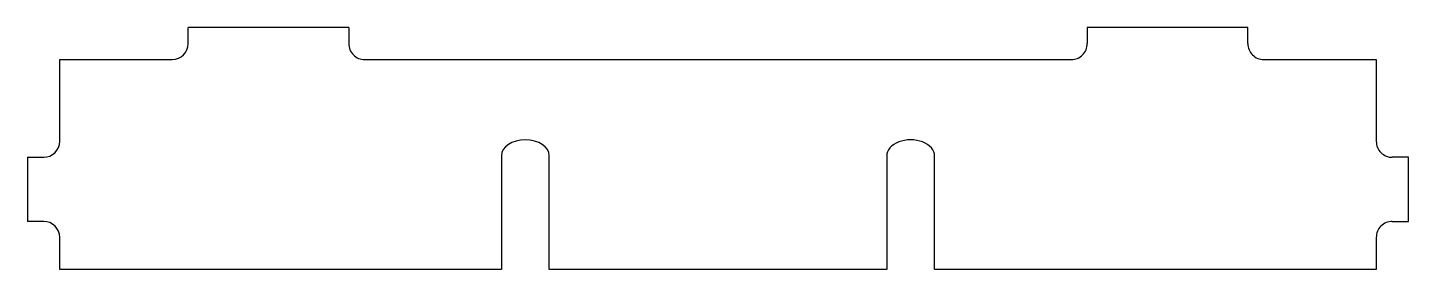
# Model space of a CAD drawing. Header units: millimetres. Extents: x 38 to 124, y 202.4 to 217.5.
import ezdxf

# ---------------------------------------------------------------- set-up
doc = ezdxf.new("R2010")
doc.units = ezdxf.units.MM
doc.layers.add('Calque_1', color=7, linetype='CONTINUOUS')

msp = doc.modelspace()

# ---------------------------------------------------------------- linework, layer by layer
at = {"layer": 'Calque_1', "color": 7}
for points in [[(57.962256, 217.502855), (47.962341, 217.502855)], [(47.962341, 216.502731), (47.962341, 217.502855)], [(57.962256, 217.502855), (57.962256, 216.502731)], [(113.962306, 216.502731), (113.962306, 217.502855), (103.962391, 217.502855), (103.962391, 216.502731)], [(39.96241, 215.502872), (46.962482, 215.502872)], [(39.96241, 210.401712), (39.96241, 215.502872)], [(58.962379, 215.502872), (67.962435, 215.502872)], [(67.962435, 215.502872), (69.962418, 215.502872)], [(69.962418, 215.502872), (91.96223, 215.502872)], [(91.96223, 215.502872), (93.962212, 215.502872)], [(93.962212, 215.502872), (102.962268, 215.502872)], [(114.962165, 215.502872), (121.962238, 215.502872)], [(121.962238, 215.502872), (121.962238, 210.401712)], [(37.962427, 209.401853), (37.962427, 205.401887)], [(37.962427, 209.401853), (38.962286, 209.401853)], [(67.473946, 209.493306), (67.473946, 202.40178)], [(70.451867, 202.40178), (70.451867, 209.493306)], [(91.47278, 209.493308), (91.47278, 202.40178)], [(94.450688, 202.40178), (94.450688, 209.493308)], [(123.96222, 209.401853), (122.962361, 209.401853)], [(123.96222, 205.401887), (123.96222, 209.401853)], [(38.962286, 205.401887), (37.962427, 205.401887)], [(122.962361, 205.401887), (123.96222, 205.401887)], [(39.96241, 202.40178), (39.96241, 204.401763)], [(121.962238, 204.401763), (121.962238, 202.40178)], [(67.462376, 202.40178), (39.96241, 202.40178)], [(91.462811, 202.40178), (70.462837, 202.40178)], [(121.961772, 202.40178), (94.461806, 202.40178)]]:
    msp.add_lwpolyline(points, dxfattribs=at)
for points in [[(46.962371, 215.502819), (47.514654, 215.50282), (47.962368, 215.950535), (47.962368, 216.502819)], [(57.962356, 216.502819), (57.962356, 216.237602), (58.067713, 215.983248), (58.255249, 215.795712)], [(103.669406, 215.795712), (103.856942, 215.983248), (103.962299, 216.237602), (103.962299, 216.502819)], [(113.962285, 216.502819), (113.962285, 216.237602), (114.067641, 215.983248), (114.255178, 215.795712)], [(58.255249, 215.795712), (58.442785, 215.608176), (58.697139, 215.502819), (58.962356, 215.502819)], [(102.962299, 215.502819), (103.227516, 215.502819), (103.48187, 215.608176), (103.669406, 215.795712)], [(114.255178, 215.795712), (114.442714, 215.608176), (114.697068, 215.502819), (114.962284, 215.502819)], [(38.962381, 209.401805), (39.514665, 209.401806), (39.962378, 209.849521), (39.962378, 210.401804)], [(68.962782, 210.49099), (68.140948, 210.49099), (67.474521, 210.044407), (67.473811, 209.493208)], [(70.451753, 209.493208), (70.451043, 210.044407), (69.784616, 210.49099), (68.962782, 210.49099)], [(92.216696, 210.359403), (91.755656, 210.180654), (91.472049, 209.850375), (91.472907, 209.493211)], [(93.707045, 210.359403), (93.246006, 210.538151), (92.677735, 210.538151), (92.216696, 210.359403)], [(94.450834, 209.493211), (94.451691, 209.850375), (94.168084, 210.180654), (93.707045, 210.359403)], [(121.962275, 210.401804), (121.962274, 210.136588), (122.067631, 209.882234), (122.255167, 209.694698)], [(122.255167, 209.694698), (122.442704, 209.507162), (122.697058, 209.401805), (122.962274, 209.401805)], [(39.962378, 204.401813), (39.962377, 204.954096), (39.514664, 205.401809), (38.962381, 205.40181)], [(122.255167, 205.108917), (122.067631, 204.921381), (121.962274, 204.667027), (121.962275, 204.401811)], [(122.962274, 205.40181), (122.697058, 205.40181), (122.442704, 205.296454), (122.255167, 205.108917)]]:
    msp.add_open_spline(points, degree=3, dxfattribs=at)

doc.saveas('drawing.dxf')
